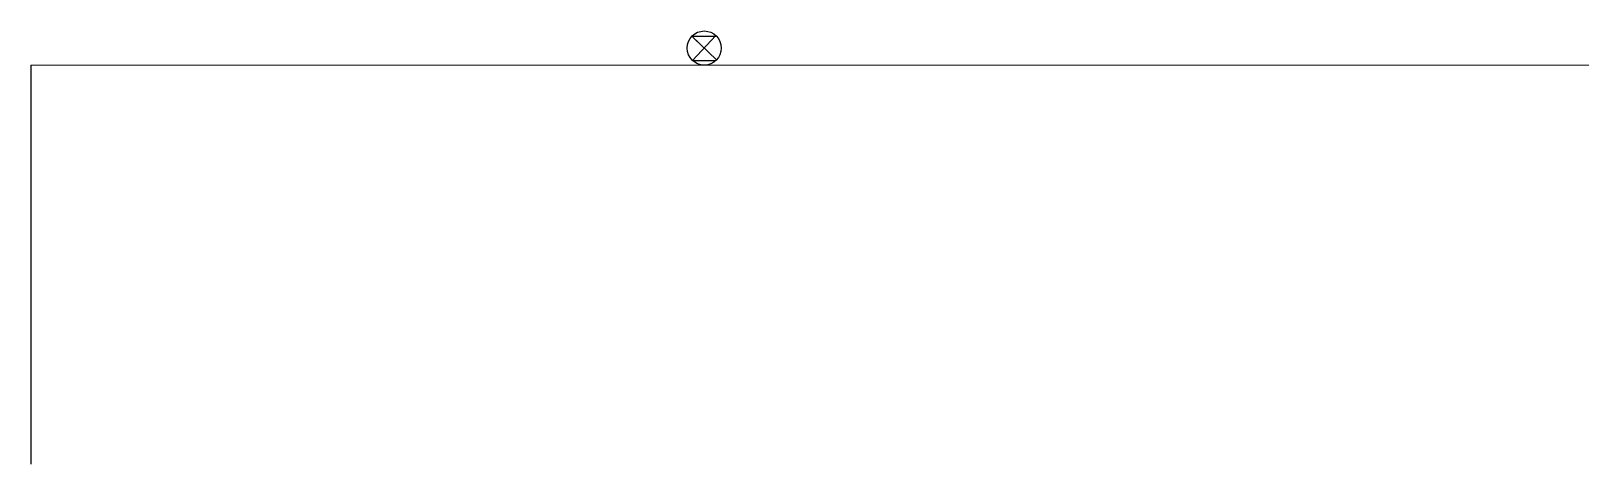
# Model space of a CAD drawing. Header units: millimetres. Extents: x 379 to 545, y 812 to 876.
# Drawn here: x 468.87 to 482.52, y 811.99 to 815.8 of the extents above; entities that cross this region are included whole.
import ezdxf

# ---------------------------------------------------------------- set-up
doc = ezdxf.new("R2010")
doc.units = ezdxf.units.MM
doc.layers.add('Incendio', color=10, linetype='Continuous')

msp = doc.modelspace()

# ---------------------------------------------------------------- linework, layer by layer
msp.add_line((468.87, 815.5), (468.87, 811.989))
at = {"color": 7, "lineweight": 0}
msp.add_lwpolyline([(468.87, 815.5), (509.851, 815.5)], dxfattribs=at)
at = {"layer": 'Incendio'}
for p, q in [((474.801, 815.65), (474.692, 815.753)), ((474.692, 815.753), (474.91, 815.547)), ((474.692, 815.753), (474.904, 815.753)), ((474.698, 815.541), (474.904, 815.759)), ((474.698, 815.541), (474.904, 815.541))]:
    msp.add_line(p, q, dxfattribs=at)
msp.add_circle((474.801, 815.65), 0.15, dxfattribs=at)

doc.saveas('drawing.dxf')
